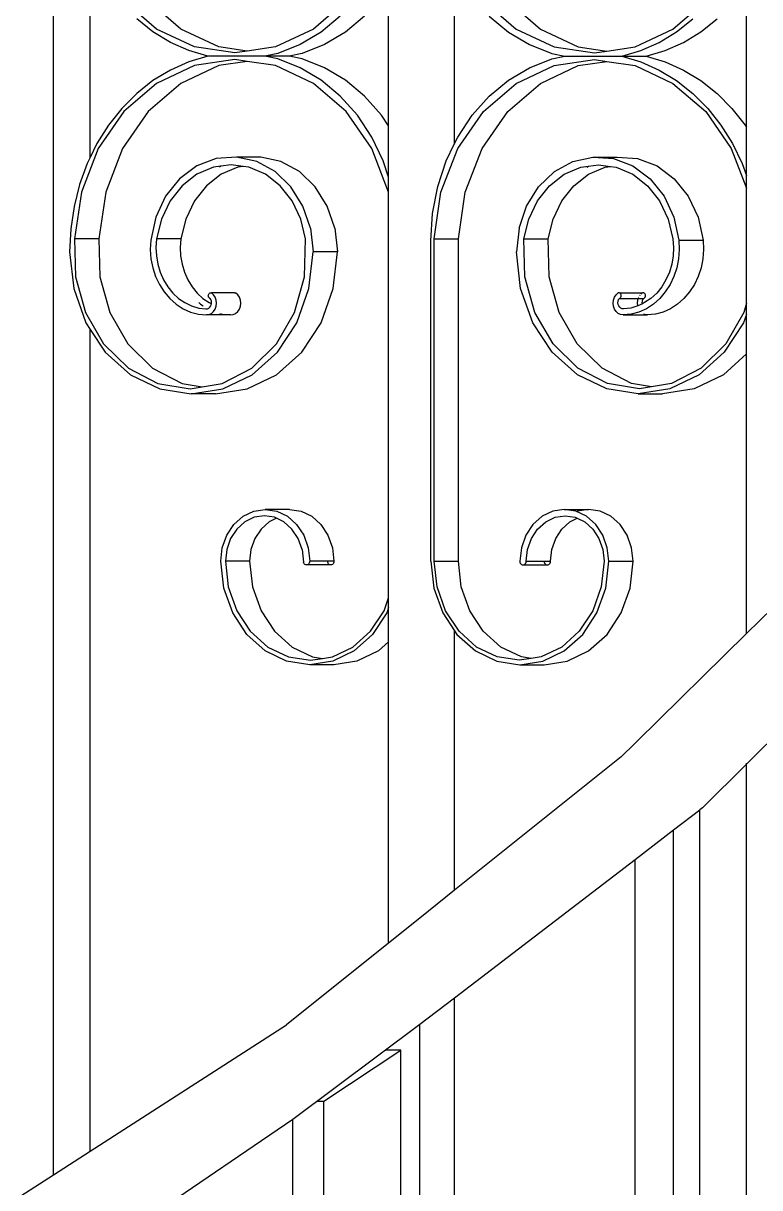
# Model space of a CAD drawing. Header units: millimetres. Extents: x 173236 to 801264, y -94969 to 615039.
# Drawn here: x 397700.4 to 397889.6, y -2103.2 to -1803.8 of the extents above; entities that cross this region are included whole.
import ezdxf

# ---------------------------------------------------------------- set-up
doc = ezdxf.new("R2010")
doc.units = ezdxf.units.MM
doc.header["$MEASUREMENT"] = 0
doc.layers.add('VOX-A-ELEV-1-NEAR', color=130, linetype='Continuous')
doc.layers.add('VOX-A-WALL-PATT', color=233, linetype='Continuous')

# ---------------------------------------------------------------- blocks, each defined once
blk = doc.blocks.new('west stsircase')
at = {"layer": 'VOX-A-WALL-PATT'}
for p, q in [((1461395.58, -1749.89), (1461395.58, -995.74)), ((1461405.05, -1488.29), (1461405.05, -1436.21)), ((1461498.66, -1484.73), (1461498.66, -1439.77)), ((1461481.71, -1480.17), (1461481.71, -1444.33)), ((1461573.67, -1480.52), (1461573.67, -1443.98)), ((1461422.11, -1455.27), (1461413.69, -1448)), ((1461428.35, -1455.27), (1461419.92, -1448)), ((1461470.79, -1448), (1461462.37, -1455.27)), ((1461506.06, -1448), (1461514.48, -1455.27)), ((1461512.29, -1448), (1461520.72, -1455.27)), ((1461554.74, -1455.27), (1461563.16, -1448)), ((1461469.3, -1451.95), (1461464.37, -1456.05)), ((1461475.54, -1451.95), (1461470.61, -1456.05)), ((1461507.55, -1451.95), (1461512.47, -1456.05)), ((1461421.17, -1455.97), (1461417, -1452.68)), ((1461555.68, -1455.97), (1461559.85, -1452.68)), ((1461561.91, -1455.97), (1461566.08, -1452.68)), ((1461425.64, -1458.69), (1461421.17, -1455.97)), ((1461431.84, -1459.84), (1461422.11, -1455.27)), ((1461438.08, -1459.84), (1461428.35, -1455.27)), ((1461462.37, -1455.27), (1461452.64, -1459.84)), ((1461464.37, -1456.05), (1461458.99, -1459.27)), ((1461470.61, -1456.05), (1461465.22, -1459.27)), ((1461512.47, -1456.05), (1461517.86, -1459.27)), ((1461514.48, -1455.27), (1461524.21, -1459.84)), ((1461520.72, -1455.27), (1461530.44, -1459.84)), ((1461545.01, -1459.84), (1461554.74, -1455.27)), ((1461551.21, -1458.69), (1461555.68, -1455.97)), ((1461557.44, -1458.69), (1461561.91, -1455.97)), ((1461430.35, -1460.79), (1461425.64, -1458.69)), ((1461435.23, -1462.25), (1461430.35, -1460.79)), ((1461442.24, -1461.39), (1461431.84, -1459.84)), ((1461445.36, -1460.92), (1461438.08, -1459.84)), ((1461445.36, -1460.92), (1461442.24, -1461.39)), ((1461452.64, -1459.84), (1461445.36, -1460.92)), ((1461458.99, -1459.27), (1461453.25, -1461.54)), ((1461465.22, -1459.27), (1461459.49, -1461.54)), ((1461517.86, -1459.27), (1461523.6, -1461.54)), ((1461524.21, -1459.84), (1461534.61, -1461.39)), ((1461530.44, -1459.84), (1461537.73, -1460.92)), ((1461534.61, -1461.39), (1461537.73, -1460.92)), ((1461537.73, -1460.92), (1461545.01, -1459.84)), ((1461541.62, -1462.25), (1461546.5, -1460.79)), ((1461546.5, -1460.79), (1461551.21, -1458.69)), ((1461547.85, -1462.25), (1461552.74, -1460.79)), ((1461552.74, -1460.79), (1461557.44, -1458.69)), ((1461430.35, -1463.71), (1461425.64, -1465.81)), ((1461435.23, -1462.25), (1461430.35, -1463.71)), ((1461442.24, -1463.11), (1461431.84, -1464.66)), ((1461449.89, -1462.25), (1461435.23, -1462.25)), ((1461445.36, -1463.58), (1461438.08, -1464.66)), ((1461445.36, -1463.58), (1461442.24, -1463.11)), ((1461452.64, -1464.66), (1461445.36, -1463.58)), ((1461453.25, -1461.54), (1461449.89, -1462.25)), ((1461456.13, -1462.25), (1461449.89, -1462.25)), ((1461453.25, -1462.97), (1461449.89, -1462.25)), ((1461458.99, -1465.23), (1461453.25, -1462.97)), ((1461459.49, -1461.54), (1461456.13, -1462.25)), ((1461459.49, -1462.97), (1461456.13, -1462.25)), ((1461465.22, -1465.23), (1461459.49, -1462.97)), ((1461517.86, -1465.23), (1461523.6, -1462.97)), ((1461523.6, -1461.54), (1461526.96, -1462.25)), ((1461523.6, -1462.97), (1461526.96, -1462.25)), ((1461524.21, -1464.66), (1461534.61, -1463.11)), ((1461526.96, -1462.25), (1461541.62, -1462.25)), ((1461530.44, -1464.66), (1461537.73, -1463.58)), ((1461534.61, -1463.11), (1461537.73, -1463.58)), ((1461537.73, -1463.58), (1461545.01, -1464.66)), ((1461541.62, -1462.25), (1461546.5, -1463.71)), ((1461541.62, -1462.25), (1461547.85, -1462.25)), ((1461546.5, -1463.71), (1461551.21, -1465.81)), ((1461547.85, -1462.25), (1461552.74, -1463.71)), ((1461552.74, -1463.71), (1461557.44, -1465.81)), ((1461425.64, -1465.81), (1461421.17, -1468.53)), ((1461431.84, -1464.66), (1461422.11, -1469.23)), ((1461438.08, -1464.66), (1461428.35, -1469.23)), ((1461462.37, -1469.23), (1461452.64, -1464.66)), ((1461464.37, -1468.45), (1461458.99, -1465.23)), ((1461470.61, -1468.45), (1461465.22, -1465.23)), ((1461512.47, -1468.45), (1461517.86, -1465.23)), ((1461514.48, -1469.23), (1461524.21, -1464.66)), ((1461520.72, -1469.23), (1461530.44, -1464.66)), ((1461545.01, -1464.66), (1461554.74, -1469.23)), ((1461551.21, -1465.81), (1461555.68, -1468.53)), ((1461557.44, -1465.81), (1461561.91, -1468.53)), ((1461422.11, -1469.23), (1461413.69, -1476.5)), ((1461421.17, -1468.53), (1461417, -1471.83)), ((1461428.35, -1469.23), (1461419.92, -1476.5)), ((1461470.79, -1476.5), (1461462.37, -1469.23)), ((1461469.3, -1472.55), (1461464.37, -1468.45)), ((1461475.54, -1472.55), (1461470.61, -1468.45)), ((1461506.06, -1476.5), (1461514.48, -1469.23)), ((1461507.55, -1472.55), (1461512.47, -1468.45)), ((1461512.29, -1476.5), (1461520.72, -1469.23)), ((1461554.74, -1469.23), (1461563.16, -1476.5)), ((1461555.68, -1468.53), (1461559.85, -1471.83)), ((1461561.91, -1468.53), (1461566.08, -1471.83)), ((1461417, -1471.83), (1461413.18, -1475.66)), ((1461473.67, -1477.45), (1461469.3, -1472.55)), ((1461479.9, -1477.45), (1461475.54, -1472.55)), ((1461503.18, -1477.45), (1461507.55, -1472.55)), ((1461559.85, -1471.83), (1461563.67, -1475.66)), ((1461566.08, -1471.83), (1461569.91, -1475.66)), ((1461413.18, -1475.66), (1461409.76, -1479.98)), ((1461563.67, -1475.66), (1461567.09, -1479.98)), ((1461569.91, -1475.66), (1461573.33, -1479.98)), ((1461413.69, -1476.5), (1461407.1, -1486.02)), ((1461419.92, -1476.5), (1461413.34, -1486.02)), ((1461477.38, -1486.02), (1461470.79, -1476.5)), ((1461477.37, -1483.03), (1461473.67, -1477.45)), ((1461481.71, -1480.17), (1461479.9, -1477.45)), ((1461499.47, -1486.02), (1461506.06, -1476.5)), ((1461499.48, -1483.03), (1461503.18, -1477.45)), ((1461505.71, -1486.02), (1461512.29, -1476.5)), ((1461563.16, -1476.5), (1461569.74, -1486.02)), ((1461409.76, -1479.98), (1461406.78, -1484.72)), ((1461481.71, -1493.36), (1461481.71, -1480.17)), ((1461567.09, -1479.98), (1461570.07, -1484.72)), ((1461573.33, -1479.98), (1461573.67, -1480.52)), ((1461573.67, -1492.9), (1461573.67, -1480.52)), ((1461406.78, -1484.72), (1461405.05, -1488.29)), ((1461480.34, -1489.19), (1461477.37, -1483.03)), ((1461496.51, -1489.19), (1461498.66, -1484.73)), ((1461498.66, -1484.73), (1461499.48, -1483.03)), ((1461570.07, -1484.72), (1461572.56, -1489.83)), ((1461407.1, -1486.02), (1461402.79, -1497.17)), ((1461413.34, -1486.02), (1461409.03, -1497.17)), ((1461481.69, -1497.17), (1461477.38, -1486.02)), ((1461495.16, -1497.17), (1461499.47, -1486.02)), ((1461501.4, -1497.17), (1461505.71, -1486.02)), ((1461569.74, -1486.02), (1461573.67, -1496.17)), ((1461404.29, -1489.83), (1461402.32, -1495.25)), ((1461405.05, -1488.29), (1461404.29, -1489.83)), ((1461432.42, -1490.47), (1461427.99, -1493.76)), ((1461437.41, -1488.56), (1461432.42, -1490.47)), ((1461436.72, -1490.78), (1461432.44, -1492.62)), ((1461438.57, -1490.53), (1461436.72, -1490.78)), ((1461442.65, -1488.17), (1461437.41, -1488.56)), ((1461438.57, -1490.53), (1461438.23, -1490.78)), ((1461441.24, -1490.16), (1461438.57, -1490.53)), ((1461442.95, -1490.78), (1461438.68, -1492.62)), ((1461444.36, -1490.59), (1461441.24, -1490.16)), ((1461447.81, -1489.31), (1461442.65, -1488.17)), ((1461448.89, -1488.17), (1461442.65, -1488.17)), ((1461444.36, -1490.59), (1461442.95, -1490.78)), ((1461445.76, -1490.78), (1461444.36, -1490.59)), ((1461450.04, -1492.62), (1461445.76, -1490.78)), ((1461452.57, -1491.91), (1461447.81, -1489.31)), ((1461454.05, -1489.31), (1461448.89, -1488.17)), ((1461458.8, -1491.91), (1461454.05, -1489.31)), ((1461481.71, -1493.36), (1461480.34, -1489.19)), ((1461494.34, -1495.78), (1461496.51, -1489.19)), ((1461524.28, -1491.91), (1461529.04, -1489.31)), ((1461526.81, -1492.62), (1461531.08, -1490.78)), ((1461529.04, -1489.31), (1461534.2, -1488.17)), ((1461531.08, -1490.78), (1461533.09, -1490.5)), ((1461532.59, -1490.78), (1461533.09, -1490.5)), ((1461533.05, -1492.62), (1461537.32, -1490.78)), ((1461533.09, -1490.5), (1461535.61, -1490.16)), ((1461534.2, -1488.17), (1461540.43, -1488.17)), ((1461534.2, -1488.17), (1461539.44, -1488.56)), ((1461535.61, -1490.16), (1461538.73, -1490.59)), ((1461537.32, -1490.78), (1461538.73, -1490.59)), ((1461538.73, -1490.59), (1461540.13, -1490.78)), ((1461539.44, -1488.56), (1461544.43, -1490.47)), ((1461540.13, -1490.78), (1461544.4, -1492.62)), ((1461540.43, -1488.17), (1461545.67, -1488.56)), ((1461544.43, -1490.47), (1461548.86, -1493.76)), ((1461545.67, -1488.56), (1461550.67, -1490.47)), ((1461550.67, -1490.47), (1461555.1, -1493.76)), ((1461572.56, -1489.83), (1461573.67, -1492.9)), ((1461427.99, -1493.76), (1461424.4, -1498.23)), ((1461432.44, -1492.62), (1461428.66, -1495.57)), ((1461438.68, -1492.62), (1461434.89, -1495.57)), ((1461453.82, -1495.57), (1461450.04, -1492.62)), ((1461456.62, -1495.82), (1461452.57, -1491.91)), ((1461462.85, -1495.82), (1461458.8, -1491.91)), ((1461481.69, -1497.17), (1461481.71, -1493.36)), ((1461520.23, -1495.82), (1461524.28, -1491.91)), ((1461523.02, -1495.57), (1461526.81, -1492.62)), ((1461529.26, -1495.57), (1461533.05, -1492.62)), ((1461544.4, -1492.62), (1461548.19, -1495.57)), ((1461548.86, -1493.76), (1461552.45, -1498.23)), ((1461555.1, -1493.76), (1461558.68, -1498.23)), ((1461573.67, -1496.17), (1461573.67, -1492.9)), ((1461402.32, -1495.25), (1461400.9, -1500.89)), ((1461428.66, -1495.57), (1461425.57, -1499.48)), ((1461434.89, -1495.57), (1461431.8, -1499.48)), ((1461456.92, -1499.48), (1461453.82, -1495.57)), ((1461459.7, -1500.77), (1461456.62, -1495.82)), ((1461465.94, -1500.77), (1461462.85, -1495.82)), ((1461493.02, -1502.68), (1461494.34, -1495.78)), ((1461517.14, -1500.77), (1461520.23, -1495.82)), ((1461519.93, -1499.48), (1461523.02, -1495.57)), ((1461526.17, -1499.48), (1461529.26, -1495.57)), ((1461548.19, -1495.57), (1461551.28, -1499.48)), ((1461573.67, -1525.75), (1461573.67, -1496.17)), ((1461402.79, -1497.17), (1461401.03, -1509.23)), ((1461409.03, -1497.17), (1461407.26, -1509.23)), ((1461424.4, -1498.23), (1461421.88, -1503.61)), ((1461425.57, -1499.48), (1461423.34, -1504.12)), ((1461431.8, -1499.48), (1461429.58, -1504.12)), ((1461459.14, -1504.12), (1461456.92, -1499.48)), ((1461481.71, -1497.33), (1461481.69, -1497.17)), ((1461481.71, -1573.82), (1461481.71, -1497.33)), ((1461493.4, -1509.23), (1461495.16, -1497.17)), ((1461499.63, -1509.23), (1461501.4, -1497.17)), ((1461517.71, -1504.12), (1461519.93, -1499.48)), ((1461523.94, -1504.12), (1461526.17, -1499.48)), ((1461551.28, -1499.48), (1461553.51, -1504.12)), ((1461552.45, -1498.23), (1461554.97, -1503.61)), ((1461558.68, -1498.23), (1461561.2, -1503.61)), ((1461400.9, -1500.89), (1461400.03, -1506.68)), ((1461461.64, -1506.47), (1461459.7, -1500.77)), ((1461467.87, -1506.47), (1461465.94, -1500.77)), ((1461492.58, -1509.72), (1461493.02, -1502.68)), ((1461515.21, -1506.47), (1461517.14, -1500.77)), ((1461421.88, -1503.61), (1461420.59, -1509.55)), ((1461423.34, -1504.12), (1461422.11, -1509.23)), ((1461429.58, -1504.12), (1461428.34, -1509.23)), ((1461460.38, -1509.23), (1461459.14, -1504.12)), ((1461516.47, -1509.23), (1461517.71, -1504.12)), ((1461522.71, -1509.23), (1461523.94, -1504.12)), ((1461553.51, -1504.12), (1461554.74, -1509.23)), ((1461554.97, -1503.61), (1461556.26, -1509.55)), ((1461561.2, -1503.61), (1461562.5, -1509.55)), ((1461400.03, -1506.68), (1461399.74, -1512.55)), ((1461461.64, -1506.47), (1461462.3, -1512.55)), ((1461467.87, -1506.47), (1461468.53, -1512.55)), ((1461515.21, -1506.47), (1461514.55, -1512.55)), ((1461401.03, -1509.23), (1461401.29, -1518.94)), ((1461407.26, -1509.23), (1461401.03, -1509.23)), ((1461407.26, -1509.23), (1461407.53, -1518.94)), ((1461420.59, -1509.55), (1461420.48, -1511.93)), ((1461420.48, -1511.93), (1461420.65, -1514.31)), ((1461422.11, -1509.23), (1461421.94, -1511.41)), ((1461421.94, -1511.41), (1461422.05, -1513.6)), ((1461428.34, -1509.23), (1461422.11, -1509.23)), ((1461428.34, -1509.23), (1461428.18, -1511.41)), ((1461428.18, -1511.41), (1461428.28, -1513.6)), ((1461460.11, -1518.94), (1461460.38, -1509.23)), ((1461492.58, -1592.09), (1461492.58, -1509.72)), ((1461493.4, -1509.23), (1461499.63, -1509.23)), ((1461493.4, -1592.09), (1461493.4, -1509.23)), ((1461499.63, -1573.82), (1461499.63, -1509.23)), ((1461516.47, -1509.23), (1461522.71, -1509.23)), ((1461516.74, -1518.94), (1461516.47, -1509.23)), ((1461522.98, -1518.94), (1461522.71, -1509.23)), ((1461554.74, -1509.23), (1461554.9, -1511.41)), ((1461554.9, -1511.41), (1461554.8, -1513.6)), ((1461556.37, -1511.93), (1461556.19, -1514.31)), ((1461556.26, -1509.55), (1461562.5, -1509.55)), ((1461556.26, -1509.55), (1461556.37, -1511.93)), ((1461562.61, -1511.93), (1461562.43, -1514.31)), ((1461562.5, -1509.55), (1461562.61, -1511.93)), ((1461399.74, -1512.55), (1461400.81, -1521.99)), ((1461420.65, -1514.31), (1461421.11, -1516.64)), ((1461422.05, -1513.6), (1461422.41, -1515.75)), ((1461428.28, -1513.6), (1461428.65, -1515.75)), ((1461461.23, -1521.99), (1461462.3, -1512.55)), ((1461468.53, -1512.55), (1461462.3, -1512.55)), ((1461467.47, -1521.99), (1461468.53, -1512.55)), ((1461515.62, -1521.99), (1461514.55, -1512.55)), ((1461554.8, -1513.6), (1461554.44, -1515.75)), ((1461556.19, -1514.31), (1461555.74, -1516.64)), ((1461562.43, -1514.31), (1461561.97, -1516.64)), ((1461421.11, -1516.64), (1461421.84, -1518.87)), ((1461422.41, -1515.75), (1461423.03, -1517.82)), ((1461423.03, -1517.82), (1461423.89, -1519.77)), ((1461428.65, -1515.75), (1461429.27, -1517.82)), ((1461429.27, -1517.82), (1461430.13, -1519.77)), ((1461553.82, -1517.82), (1461552.96, -1519.77)), ((1461554.44, -1515.75), (1461553.82, -1517.82)), ((1461555.74, -1516.64), (1461555, -1518.87)), ((1461561.97, -1516.64), (1461561.24, -1518.87)), ((1461401.29, -1518.94), (1461403.85, -1528.18)), ((1461407.53, -1518.94), (1461410.08, -1528.18)), ((1461421.84, -1518.87), (1461422.83, -1520.96)), ((1461423.89, -1519.77), (1461424.98, -1521.56)), ((1461430.13, -1519.77), (1461431.22, -1521.56)), ((1461457.55, -1528.18), (1461460.11, -1518.94)), ((1461519.3, -1528.18), (1461516.74, -1518.94)), ((1461525.53, -1528.18), (1461522.98, -1518.94)), ((1461552.96, -1519.77), (1461551.87, -1521.56)), ((1461555, -1518.87), (1461554.01, -1520.96)), ((1461561.24, -1518.87), (1461560.25, -1520.96)), ((1461400.81, -1521.99), (1461403.93, -1530.79)), ((1461422.83, -1520.96), (1461424.06, -1522.87)), ((1461424.06, -1522.87), (1461425.51, -1524.57)), ((1461424.98, -1521.56), (1461426.27, -1523.15)), ((1461426.27, -1523.15), (1461427.74, -1524.51)), ((1461431.22, -1521.56), (1461432.51, -1523.15)), ((1461432.51, -1523.15), (1461433.98, -1524.51)), ((1461435.39, -1523.8), (1461435.41, -1523.62)), ((1461435.41, -1523.99), (1461435.39, -1523.8)), ((1461435.41, -1523.62), (1461435.48, -1523.45)), ((1461435.48, -1523.45), (1461435.58, -1523.3)), ((1461435.58, -1523.3), (1461435.71, -1523.18)), ((1461435.71, -1523.18), (1461435.86, -1523.11)), ((1461435.86, -1523.11), (1461436.02, -1523.09)), ((1461436.02, -1523.09), (1461436.18, -1523.12)), ((1461442.09, -1523.11), (1461436.18, -1523.12)), ((1461436.72, -1523.6), (1461436.18, -1523.12)), ((1461437.13, -1524.23), (1461436.72, -1523.6)), ((1461442.09, -1523.11), (1461442.25, -1523.09)), ((1461442.25, -1523.09), (1461442.41, -1523.12)), ((1461442.95, -1523.6), (1461442.41, -1523.12)), ((1461443.36, -1524.23), (1461442.95, -1523.6)), ((1461458.11, -1530.79), (1461461.23, -1521.99)), ((1461464.34, -1530.79), (1461467.47, -1521.99)), ((1461518.74, -1530.79), (1461515.62, -1521.99)), ((1461539.72, -1524.23), (1461540.13, -1523.6)), ((1461540.13, -1523.6), (1461540.67, -1523.12)), ((1461540.83, -1523.09), (1461540.67, -1523.12)), ((1461541, -1523.12), (1461540.83, -1523.09)), ((1461541, -1523.12), (1461546.91, -1523.12)), ((1461541.14, -1523.18), (1461541, -1523.12)), ((1461541.27, -1523.3), (1461541.14, -1523.18)), ((1461541.37, -1523.45), (1461541.27, -1523.3)), ((1461541.43, -1523.62), (1461541.37, -1523.45)), ((1461541.46, -1523.8), (1461541.43, -1523.62)), ((1461541.44, -1523.99), (1461541.46, -1523.8)), ((1461546.23, -1523.8), (1461546.36, -1523.62)), ((1461546.54, -1523.45), (1461546.71, -1523.3)), ((1461546.83, -1523.18), (1461546.91, -1523.12)), ((1461547.07, -1523.09), (1461546.91, -1523.12)), ((1461547.23, -1523.11), (1461547.07, -1523.09)), ((1461547.38, -1523.18), (1461547.23, -1523.11)), ((1461547.51, -1523.3), (1461547.38, -1523.18)), ((1461547.61, -1523.45), (1461547.51, -1523.3)), ((1461547.67, -1523.62), (1461547.61, -1523.45)), ((1461547.69, -1523.8), (1461547.67, -1523.62)), ((1461547.67, -1523.99), (1461547.69, -1523.8)), ((1461550.58, -1523.15), (1461549.1, -1524.51)), ((1461551.87, -1521.56), (1461550.58, -1523.15)), ((1461552.78, -1522.87), (1461551.34, -1524.57)), ((1461554.01, -1520.96), (1461552.78, -1522.87)), ((1461559.02, -1522.87), (1461557.57, -1524.57)), ((1461560.25, -1520.96), (1461559.02, -1522.87)), ((1461425.51, -1524.57), (1461427.14, -1526.01)), ((1461427.14, -1526.01), (1461428.93, -1527.17)), ((1461427.74, -1524.51), (1461429.36, -1525.62)), ((1461429.36, -1525.62), (1461431.1, -1526.46)), ((1461431.1, -1526.46), (1461432.92, -1527)), ((1461432.94, -1525.62), (1461433.38, -1526.01)), ((1461433.38, -1526.01), (1461434.07, -1526.46)), ((1461433.98, -1524.51), (1461435.6, -1525.62)), ((1461435.47, -1524.17), (1461435.41, -1523.99)), ((1461435.57, -1524.32), (1461435.47, -1524.17)), ((1461435.49, -1527.04), (1461435.78, -1526.8)), ((1461435.69, -1524.43), (1461435.57, -1524.32)), ((1461435.6, -1525.62), (1461436.19, -1525.9)), ((1461435.84, -1524.51), (1461435.69, -1524.43)), ((1461435.78, -1526.8), (1461436.01, -1526.47)), ((1461436.06, -1524.85), (1461435.84, -1524.51)), ((1461436.01, -1526.47), (1461436.16, -1526.08)), ((1461436.18, -1525.25), (1461436.06, -1524.85)), ((1461436.16, -1526.08), (1461436.19, -1525.9)), ((1461436.22, -1525.67), (1461436.18, -1525.25)), ((1461436.19, -1525.9), (1461436.22, -1525.67)), ((1461437.39, -1524.96), (1461437.13, -1524.23)), ((1461437.13, -1527.26), (1461437.39, -1526.53)), ((1461437.48, -1525.75), (1461437.39, -1524.96)), ((1461437.39, -1526.53), (1461437.48, -1525.75)), ((1461443.62, -1524.96), (1461443.36, -1524.23)), ((1461443.36, -1527.26), (1461443.62, -1526.53)), ((1461443.71, -1525.75), (1461443.62, -1524.96)), ((1461443.62, -1526.53), (1461443.71, -1525.75)), ((1461539.37, -1525.75), (1461539.46, -1524.96)), ((1461539.46, -1526.53), (1461539.37, -1525.75)), ((1461539.46, -1524.96), (1461539.72, -1524.23)), ((1461539.72, -1527.26), (1461539.46, -1526.53)), ((1461540.63, -1525.67), (1461540.67, -1525.25)), ((1461540.69, -1526.08), (1461540.63, -1525.67)), ((1461540.67, -1525.25), (1461540.79, -1524.85)), ((1461540.84, -1526.47), (1461540.69, -1526.08)), ((1461540.79, -1524.85), (1461541.01, -1524.51)), ((1461541.06, -1526.8), (1461540.84, -1526.47)), ((1461541.01, -1524.51), (1461541.15, -1524.43)), ((1461541.01, -1524.51), (1461545.86, -1524.51)), ((1461541.36, -1527.04), (1461541.06, -1526.8)), ((1461541.15, -1524.43), (1461541.28, -1524.32)), ((1461541.28, -1524.32), (1461541.38, -1524.17)), ((1461541.38, -1524.17), (1461541.44, -1523.99)), ((1461545.69, -1526.47), (1461543.93, -1527)), ((1461545.61, -1525.75), (1461545.69, -1524.96)), ((1461545.69, -1526.47), (1461545.61, -1525.75)), ((1461545.69, -1524.96), (1461545.73, -1524.85)), ((1461545.75, -1526.46), (1461545.69, -1526.47)), ((1461546.9, -1525.9), (1461545.75, -1526.46)), ((1461545.86, -1524.51), (1461545.88, -1524.43)), ((1461545.86, -1524.51), (1461547.24, -1524.51)), ((1461545.92, -1524.32), (1461545.95, -1524.23)), ((1461545.95, -1524.23), (1461546, -1524.17)), ((1461546.86, -1525.67), (1461546.9, -1525.25)), ((1461546.9, -1525.9), (1461546.86, -1525.67)), ((1461546.9, -1525.25), (1461547.03, -1524.85)), ((1461547.48, -1525.62), (1461546.9, -1525.9)), ((1461547.03, -1524.85), (1461547.24, -1524.51)), ((1461547.24, -1524.51), (1461547.39, -1524.43)), ((1461547.39, -1524.43), (1461547.52, -1524.32)), ((1461549.1, -1524.51), (1461547.48, -1525.62)), ((1461547.52, -1524.32), (1461547.61, -1524.17)), ((1461547.61, -1524.17), (1461547.67, -1523.99)), ((1461549.71, -1526.01), (1461547.92, -1527.17)), ((1461551.34, -1524.57), (1461549.71, -1526.01)), ((1461555.94, -1526.01), (1461554.15, -1527.17)), ((1461557.57, -1524.57), (1461555.94, -1526.01)), ((1461573.67, -1525.75), (1461573, -1528.18)), ((1461573.67, -1528.67), (1461573.67, -1525.75)), ((1461403.85, -1528.18), (1461408.49, -1536.24)), ((1461410.08, -1528.18), (1461414.73, -1536.24)), ((1461428.93, -1527.17), (1461430.84, -1528.03)), ((1461430.84, -1528.03), (1461432.84, -1528.57)), ((1461432.84, -1528.57), (1461434.88, -1528.78)), ((1461432.92, -1527), (1461434.79, -1527.23)), ((1461434.79, -1527.23), (1461435.15, -1527.19)), ((1461434.88, -1528.78), (1461435.55, -1528.68)), ((1461441.11, -1528.78), (1461434.88, -1528.78)), ((1461435.15, -1527.19), (1461435.49, -1527.04)), ((1461435.55, -1528.68), (1461436.18, -1528.38)), ((1461436.18, -1528.38), (1461436.72, -1527.89)), ((1461436.72, -1527.89), (1461437.13, -1527.26)), ((1461438.36, -1528.38), (1461439.07, -1528.57)), ((1461439.07, -1528.57), (1461441.11, -1528.78)), ((1461441.11, -1528.78), (1461441.78, -1528.68)), ((1461441.78, -1528.68), (1461442.41, -1528.38)), ((1461442.41, -1528.38), (1461442.95, -1527.89)), ((1461442.95, -1527.89), (1461443.36, -1527.26)), ((1461452.91, -1536.24), (1461457.55, -1528.18)), ((1461523.94, -1536.24), (1461519.3, -1528.18)), ((1461530.17, -1536.24), (1461525.53, -1528.18)), ((1461540.13, -1527.89), (1461539.72, -1527.26)), ((1461540.67, -1528.38), (1461540.13, -1527.89)), ((1461541.3, -1528.68), (1461540.67, -1528.38)), ((1461541.97, -1528.78), (1461541.3, -1528.68)), ((1461541.7, -1527.19), (1461541.36, -1527.04)), ((1461542.06, -1527.23), (1461541.7, -1527.19)), ((1461544.01, -1528.57), (1461541.97, -1528.78)), ((1461541.97, -1528.78), (1461548.21, -1528.78)), ((1461543.93, -1527), (1461542.06, -1527.23)), ((1461546.01, -1528.03), (1461544.01, -1528.57)), ((1461547.92, -1527.17), (1461546.01, -1528.03)), ((1461547.53, -1528.68), (1461547.31, -1528.57)), ((1461548.21, -1528.78), (1461547.53, -1528.68)), ((1461550.25, -1528.57), (1461548.21, -1528.78)), ((1461552.24, -1528.03), (1461550.25, -1528.57)), ((1461554.15, -1527.17), (1461552.24, -1528.03)), ((1461573, -1528.18), (1461568.36, -1536.24)), ((1461573.67, -1528.67), (1461572.91, -1530.79)), ((1461573.67, -1538.81), (1461573.67, -1528.67)), ((1461403.93, -1530.79), (1461405.05, -1532.49)), ((1461405.05, -1573.82), (1461405.05, -1532.49)), ((1461405.05, -1532.49), (1461408.9, -1538.35)), ((1461453.14, -1538.35), (1461458.11, -1530.79)), ((1461459.37, -1538.35), (1461464.34, -1530.79)), ((1461523.71, -1538.35), (1461518.74, -1530.79)), ((1461572.91, -1530.79), (1461567.94, -1538.35)), ((1461408.49, -1536.24), (1461414.86, -1542.49)), ((1461408.9, -1538.35), (1461415.38, -1544.15)), ((1461414.73, -1536.24), (1461421.09, -1542.49)), ((1461446.54, -1542.49), (1461452.91, -1536.24)), ((1461446.66, -1544.15), (1461453.14, -1538.35)), ((1461452.89, -1544.15), (1461459.37, -1538.35)), ((1461530.19, -1544.15), (1461523.71, -1538.35)), ((1461530.31, -1542.49), (1461523.94, -1536.24)), ((1461536.54, -1542.49), (1461530.17, -1536.24)), ((1461567.94, -1538.35), (1461561.47, -1544.15)), ((1461568.36, -1536.24), (1461561.99, -1542.49)), ((1461573.67, -1538.81), (1461567.7, -1544.15)), ((1461573.67, -1573.82), (1461573.67, -1538.81)), ((1461414.86, -1542.49), (1461422.46, -1546.44)), ((1461415.38, -1544.15), (1461422.93, -1547.8)), ((1461421.09, -1542.49), (1461428.69, -1546.44)), ((1461438.94, -1546.44), (1461446.54, -1542.49)), ((1461439.12, -1547.8), (1461446.66, -1544.15)), ((1461445.35, -1547.8), (1461452.89, -1544.15)), ((1461537.73, -1547.8), (1461530.19, -1544.15)), ((1461537.91, -1546.44), (1461530.31, -1542.49)), ((1461544.14, -1546.44), (1461536.54, -1542.49)), ((1461561.47, -1544.15), (1461553.92, -1547.8)), ((1461561.99, -1542.49), (1461554.39, -1546.44)), ((1461567.7, -1544.15), (1461560.16, -1547.8)), ((1461422.46, -1546.44), (1461430.7, -1547.8)), ((1461422.93, -1547.8), (1461431.02, -1549.04)), ((1461428.69, -1546.44), (1461433.82, -1547.28)), ((1461430.7, -1547.8), (1461433.82, -1547.28)), ((1461431.02, -1549.04), (1461439.12, -1547.8)), ((1461433.82, -1547.28), (1461438.94, -1546.44)), ((1461437.26, -1549.04), (1461445.35, -1547.8)), ((1461545.83, -1549.04), (1461537.73, -1547.8)), ((1461546.15, -1547.8), (1461537.91, -1546.44)), ((1461549.26, -1547.28), (1461544.14, -1546.44)), ((1461553.92, -1547.8), (1461545.83, -1549.04)), ((1461549.26, -1547.28), (1461546.15, -1547.8)), ((1461554.39, -1546.44), (1461549.26, -1547.28)), ((1461560.16, -1547.8), (1461552.06, -1549.04)), ((1461437.26, -1549.04), (1461431.02, -1549.04)), ((1461545.83, -1549.04), (1461552.06, -1549.04)), ((1461405.05, -1743.8), (1461405.05, -1573.82)), ((1461481.71, -1601.49), (1461481.71, -1573.82)), ((1461499.63, -1592.09), (1461499.63, -1573.82)), ((1461573.67, -1610.69), (1461573.67, -1573.82)), ((1461441.93, -1582.67), (1461444.3, -1580.55)), ((1461444.3, -1580.55), (1461447.05, -1579.22)), ((1461447.05, -1579.22), (1461450.01, -1578.76)), ((1461449.78, -1580.41), (1461447.19, -1580.8)), ((1461452.37, -1580.8), (1461449.78, -1580.41)), ((1461450.01, -1578.76), (1461452.96, -1579.22)), ((1461456.24, -1578.76), (1461450.01, -1578.76)), ((1461452.96, -1579.22), (1461455.72, -1580.55)), ((1461455.72, -1580.55), (1461458.08, -1582.67)), ((1461456.24, -1578.76), (1461459.2, -1579.22)), ((1461459.2, -1579.22), (1461461.95, -1580.55)), ((1461461.95, -1580.55), (1461464.32, -1582.67)), ((1461521.13, -1580.55), (1461518.77, -1582.67)), ((1461523.89, -1579.22), (1461521.13, -1580.55)), ((1461526.84, -1578.76), (1461523.89, -1579.22)), ((1461524.47, -1580.8), (1461527.07, -1580.41)), ((1461526.84, -1578.76), (1461533.08, -1578.76)), ((1461529.8, -1579.22), (1461526.84, -1578.76)), ((1461527.07, -1580.41), (1461529.66, -1580.8)), ((1461532.55, -1580.55), (1461529.8, -1579.22)), ((1461533.08, -1578.76), (1461530.12, -1579.22)), ((1461534.92, -1582.67), (1461532.55, -1580.55)), ((1461536.03, -1579.22), (1461533.08, -1578.76)), ((1461538.79, -1580.55), (1461536.03, -1579.22)), ((1461541.15, -1582.67), (1461538.79, -1580.55)), ((1461440.12, -1585.43), (1461441.93, -1582.67)), ((1461444.78, -1581.97), (1461442.7, -1583.83)), ((1461447.19, -1580.8), (1461444.78, -1581.97)), ((1461451.01, -1581.97), (1461448.94, -1583.83)), ((1461452.9, -1581.06), (1461451.01, -1581.97)), ((1461452.9, -1581.06), (1461452.37, -1580.8)), ((1461454.79, -1581.97), (1461452.9, -1581.06)), ((1461456.86, -1583.83), (1461454.79, -1581.97)), ((1461458.08, -1582.67), (1461459.9, -1585.43)), ((1461464.32, -1582.67), (1461466.13, -1585.43)), ((1461518.77, -1582.67), (1461516.95, -1585.43)), ((1461519.98, -1583.83), (1461522.06, -1581.97)), ((1461522.06, -1581.97), (1461524.47, -1580.8)), ((1461526.22, -1583.83), (1461528.29, -1581.97)), ((1461528.29, -1581.97), (1461530.18, -1581.06)), ((1461529.66, -1580.8), (1461530.18, -1581.06)), ((1461530.18, -1581.06), (1461532.07, -1581.97)), ((1461532.07, -1581.97), (1461534.15, -1583.83)), ((1461536.73, -1585.43), (1461534.92, -1582.67)), ((1461542.97, -1585.43), (1461541.15, -1582.67)), ((1461438.98, -1588.64), (1461440.12, -1585.43)), ((1461441.11, -1586.25), (1461440.11, -1589.06)), ((1461442.7, -1583.83), (1461441.11, -1586.25)), ((1461447.35, -1586.25), (1461446.34, -1589.06)), ((1461448.94, -1583.83), (1461447.35, -1586.25)), ((1461458.46, -1586.25), (1461456.86, -1583.83)), ((1461459.46, -1589.06), (1461458.46, -1586.25)), ((1461459.9, -1585.43), (1461461.04, -1588.64)), ((1461466.13, -1585.43), (1461467.27, -1588.64)), ((1461516.95, -1585.43), (1461515.81, -1588.64)), ((1461517.39, -1589.06), (1461518.39, -1586.25)), ((1461518.39, -1586.25), (1461519.98, -1583.83)), ((1461523.63, -1589.06), (1461524.63, -1586.25)), ((1461524.63, -1586.25), (1461526.22, -1583.83)), ((1461534.15, -1583.83), (1461535.74, -1586.25)), ((1461535.74, -1586.25), (1461536.74, -1589.06)), ((1461537.87, -1588.64), (1461536.73, -1585.43)), ((1461544.11, -1588.64), (1461542.97, -1585.43)), ((1461438.59, -1592.09), (1461438.98, -1588.64)), ((1461440.11, -1589.06), (1461439.77, -1592.09)), ((1461446.34, -1589.06), (1461446, -1592.09)), ((1461459.46, -1589.06), (1461459.82, -1592.33)), ((1461461.04, -1588.64), (1461461.43, -1592.09)), ((1461467.27, -1588.64), (1461467.66, -1592.09)), ((1461515.81, -1588.64), (1461515.42, -1592.09)), ((1461517.05, -1592.09), (1461517.39, -1589.06)), ((1461523.29, -1592.09), (1461523.63, -1589.06)), ((1461536.74, -1589.06), (1461537.08, -1592.09)), ((1461538.26, -1592.09), (1461537.87, -1588.64)), ((1461544.5, -1592.09), (1461544.11, -1588.64)), ((1461439.36, -1598.99), (1461438.59, -1592.09)), ((1461446, -1592.09), (1461439.77, -1592.09)), ((1461439.77, -1592.09), (1461440.51, -1598.68)), ((1461446, -1592.09), (1461446.75, -1598.68)), ((1461459.91, -1592.56), (1461459.82, -1592.33)), ((1461460.04, -1592.76), (1461459.91, -1592.56)), ((1461460.2, -1592.91), (1461460.04, -1592.76)), ((1461461.19, -1592.76), (1461461.02, -1592.91)), ((1461461.32, -1592.56), (1461461.19, -1592.76)), ((1461461.4, -1592.33), (1461461.32, -1592.56)), ((1461461.43, -1592.09), (1461461.4, -1592.33)), ((1461466.03, -1592.09), (1461461.43, -1592.09)), ((1461466.06, -1592.33), (1461466.03, -1592.09)), ((1461467.66, -1592.09), (1461466.03, -1592.09)), ((1461466.14, -1592.56), (1461466.06, -1592.33)), ((1461466.27, -1592.76), (1461466.14, -1592.56)), ((1461466.44, -1592.91), (1461466.27, -1592.76)), ((1461467.42, -1592.76), (1461467.25, -1592.91)), ((1461467.55, -1592.56), (1461467.42, -1592.76)), ((1461467.63, -1592.33), (1461467.55, -1592.56)), ((1461467.66, -1592.09), (1461467.63, -1592.33)), ((1461492.58, -1592.09), (1461493.36, -1598.99)), ((1461493.4, -1592.09), (1461499.63, -1592.09)), ((1461494.14, -1598.68), (1461493.4, -1592.09)), ((1461500.38, -1598.68), (1461499.63, -1592.09)), ((1461515.42, -1592.09), (1461515.45, -1592.33)), ((1461515.45, -1592.33), (1461515.53, -1592.56)), ((1461515.53, -1592.56), (1461515.66, -1592.76)), ((1461515.66, -1592.76), (1461515.83, -1592.91)), ((1461516.64, -1592.91), (1461516.81, -1592.76)), ((1461516.81, -1592.76), (1461516.94, -1592.56)), ((1461516.94, -1592.56), (1461517.02, -1592.33)), ((1461517.02, -1592.33), (1461517.05, -1592.09)), ((1461517.05, -1592.09), (1461521.66, -1592.09)), ((1461521.66, -1592.09), (1461521.68, -1592.33)), ((1461521.66, -1592.09), (1461523.29, -1592.09)), ((1461521.68, -1592.33), (1461521.77, -1592.56)), ((1461521.77, -1592.56), (1461521.9, -1592.76)), ((1461521.9, -1592.76), (1461522.06, -1592.91)), ((1461522.88, -1592.91), (1461523.05, -1592.76)), ((1461523.05, -1592.76), (1461523.18, -1592.56)), ((1461523.18, -1592.56), (1461523.26, -1592.33)), ((1461523.26, -1592.33), (1461523.29, -1592.09)), ((1461537.08, -1592.09), (1461536.34, -1598.68)), ((1461537.48, -1598.99), (1461538.26, -1592.09)), ((1461538.26, -1592.09), (1461544.5, -1592.09)), ((1461543.72, -1598.99), (1461544.5, -1592.09)), ((1461460.4, -1593.01), (1461460.2, -1592.91)), ((1461460.61, -1593.04), (1461460.4, -1593.01)), ((1461460.82, -1593.01), (1461460.61, -1593.04)), ((1461461.02, -1592.91), (1461460.82, -1593.01)), ((1461466.64, -1593.01), (1461460.82, -1593.01)), ((1461466.64, -1593.01), (1461466.44, -1592.91)), ((1461466.85, -1593.04), (1461466.64, -1593.01)), ((1461467.06, -1593.01), (1461466.85, -1593.04)), ((1461467.25, -1592.91), (1461467.06, -1593.01)), ((1461515.83, -1592.91), (1461516.03, -1593.01)), ((1461516.03, -1593.01), (1461516.24, -1593.04)), ((1461516.24, -1593.04), (1461516.45, -1593.01)), ((1461516.45, -1593.01), (1461516.64, -1592.91)), ((1461516.45, -1593.01), (1461522.26, -1593.01)), ((1461522.06, -1592.91), (1461522.26, -1593.01)), ((1461522.26, -1593.01), (1461522.47, -1593.04)), ((1461522.47, -1593.04), (1461522.68, -1593.01)), ((1461522.68, -1593.01), (1461522.88, -1592.91)), ((1461440.51, -1598.68), (1461442.69, -1604.83)), ((1461446.75, -1598.68), (1461448.93, -1604.83)), ((1461496.32, -1604.83), (1461494.14, -1598.68)), ((1461502.56, -1604.83), (1461500.38, -1598.68)), ((1461536.34, -1598.68), (1461534.15, -1604.83)), ((1461441.65, -1605.41), (1461439.36, -1598.99)), ((1461480.53, -1604.83), (1461481.71, -1601.49)), ((1461481.71, -1604), (1461481.71, -1601.49)), ((1461493.36, -1598.99), (1461495.64, -1605.41)), ((1461535.2, -1605.41), (1461537.48, -1598.99)), ((1461541.44, -1605.41), (1461543.72, -1598.99)), ((1461583.86, -1600.66), (1461573.67, -1610.69)), ((1461481.71, -1604), (1461481.21, -1605.41)), ((1461481.71, -1612.81), (1461481.71, -1604)), ((1461445.28, -1610.93), (1461441.65, -1605.41)), ((1461442.69, -1604.83), (1461446.17, -1610.11)), ((1461448.93, -1604.83), (1461452.4, -1610.11)), ((1461477.05, -1610.11), (1461480.53, -1604.83)), ((1461481.21, -1605.41), (1461477.58, -1610.93)), ((1461495.64, -1605.41), (1461498.66, -1610)), ((1461499.79, -1610.11), (1461496.32, -1604.83)), ((1461506.03, -1610.11), (1461502.56, -1604.83)), ((1461534.15, -1604.83), (1461530.68, -1610.11)), ((1461531.57, -1610.93), (1461535.2, -1605.41)), ((1461537.81, -1610.93), (1461541.44, -1605.41)), ((1461446.17, -1610.11), (1461450.69, -1614.16)), ((1461452.4, -1610.11), (1461456.92, -1614.16)), ((1461472.53, -1614.16), (1461477.05, -1610.11)), ((1461498.66, -1676.72), (1461498.66, -1610)), ((1461498.66, -1610), (1461499.27, -1610.93)), ((1461504.32, -1614.16), (1461499.79, -1610.11)), ((1461510.55, -1614.16), (1461506.03, -1610.11)), ((1461530.68, -1610.11), (1461526.16, -1614.16)), ((1461573.67, -1610.69), (1461545.49, -1638.42)), ((1461450.01, -1615.17), (1461445.28, -1610.93)), ((1461477.58, -1610.93), (1461472.85, -1615.17)), ((1461481.71, -1612.81), (1461479.08, -1615.17)), ((1461481.71, -1690.31), (1461481.71, -1612.81)), ((1461499.27, -1610.93), (1461504, -1615.17)), ((1461526.84, -1615.17), (1461531.57, -1610.93)), ((1461533.08, -1615.17), (1461537.81, -1610.93)), ((1461455.51, -1617.83), (1461450.01, -1615.17)), ((1461450.69, -1614.16), (1461455.96, -1616.7)), ((1461455.96, -1616.7), (1461461.61, -1617.57)), ((1461456.92, -1614.16), (1461462.19, -1616.7)), ((1461462.19, -1616.7), (1461464.73, -1617.09)), ((1461464.73, -1617.09), (1461467.26, -1616.7)), ((1461467.26, -1616.7), (1461472.53, -1614.16)), ((1461472.85, -1615.17), (1461467.34, -1617.83)), ((1461479.08, -1615.17), (1461473.57, -1617.83)), ((1461504, -1615.17), (1461509.51, -1617.83)), ((1461509.59, -1616.7), (1461504.32, -1614.16)), ((1461515.24, -1617.57), (1461509.59, -1616.7)), ((1461515.82, -1616.7), (1461510.55, -1614.16)), ((1461518.36, -1617.09), (1461515.82, -1616.7)), ((1461520.89, -1616.7), (1461518.36, -1617.09)), ((1461526.16, -1614.16), (1461520.89, -1616.7)), ((1461521.33, -1617.83), (1461526.84, -1615.17)), ((1461527.57, -1617.83), (1461533.08, -1615.17)), ((1461461.43, -1618.74), (1461455.51, -1617.83)), ((1461467.34, -1617.83), (1461461.43, -1618.74)), ((1461467.66, -1618.74), (1461461.43, -1618.74)), ((1461461.61, -1617.57), (1461464.73, -1617.09)), ((1461473.57, -1617.83), (1461467.66, -1618.74)), ((1461509.51, -1617.83), (1461515.42, -1618.74)), ((1461518.36, -1617.09), (1461515.24, -1617.57)), ((1461515.42, -1618.74), (1461521.33, -1617.83)), ((1461515.42, -1618.74), (1461521.66, -1618.74)), ((1461521.66, -1618.74), (1461527.57, -1617.83)), ((1461583.86, -1634.11), (1461573.67, -1644.24)), ((1461545, -1638.89), (1461541.48, -1642.37)), ((1461545.49, -1638.42), (1461545, -1638.89)), ((1461541.48, -1642.37), (1461498.66, -1676.72)), ((1461573.67, -1644.24), (1461562.32, -1655.52)), ((1461573.67, -1644.24), (1461573.67, -1644)), ((1461573.67, -1766.22), (1461573.67, -1644.24)), ((1461562.32, -1655.52), (1461561.67, -1656.01)), ((1461554.92, -1661.2), (1461561.67, -1656.01)), ((1461561.67, -1768.28), (1461561.67, -1656.01)), ((1461545, -1668.8), (1461554.92, -1661.2)), ((1461554.92, -1927.12), (1461554.92, -1661.2)), ((1461498.66, -1704.33), (1461545, -1668.8)), ((1461545, -1773.82), (1461545, -1668.8)), ((1461498.66, -1676.72), (1461489.75, -1683.86)), ((1461489.75, -1683.86), (1461481.71, -1690.31)), ((1461481.71, -1690.31), (1461455.5, -1711.33)), ((1461489.75, -1711.15), (1461498.66, -1704.33)), ((1461498.66, -1773.82), (1461498.66, -1704.33)), ((1461405.05, -1743.8), (1461455.5, -1711.33)), ((1461457.13, -1735.52), (1461489.75, -1711.15)), ((1461489.75, -1882.64), (1461489.75, -1711.15)), ((1461465.1, -1730.94), (1461484.86, -1717.8)), ((1461481.08, -1717.8), (1461480.86, -1717.8)), ((1461481.71, -1717.8), (1461481.08, -1717.8)), ((1461484.86, -1717.8), (1461481.71, -1717.8)), ((1461484.86, -1882.64), (1461484.86, -1717.8)), ((1461463.26, -1730.94), (1461465.1, -1730.94)), ((1461465.1, -2523.82), (1461465.1, -1730.94)), ((1461410.77, -1767.05), (1461457.13, -1735.52)), ((1461457.13, -1773.82), (1461457.13, -1735.52)), ((1461395.58, -1749.89), (1461405.05, -1743.8)), ((1461378.44, -1760.92), (1461395.58, -1749.89))]:
    blk.add_line(p, q, dxfattribs=at)

msp = doc.modelspace()

# ---------------------------------------------------------------- block references
at = {"layer": 'VOX-A-ELEV-1-NEAR'}
msp.add_blockref('west stsircase', (-1063687.48, -350), dxfattribs=at)

doc.saveas('drawing.dxf')
